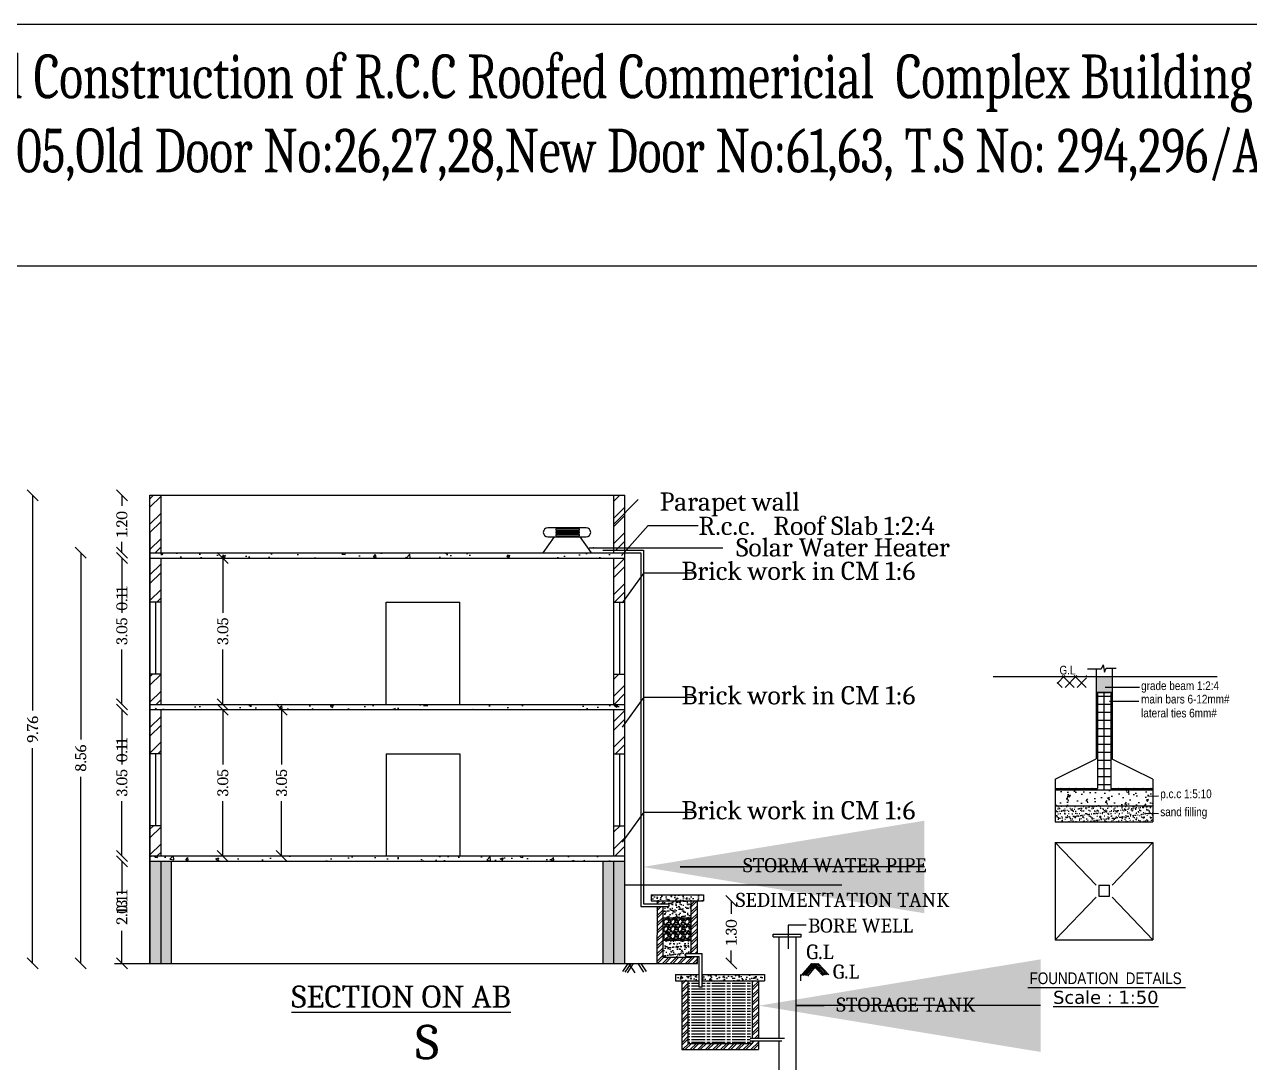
# Model space of a CAD drawing. Header units: metres. Extents: x 54 to 230, y 9 to 104.
# Drawn here: x 77.77 to 103.3, y 82.33 to 103.97 of the extents above; entities that cross this region are included whole.
import ezdxf
from ezdxf import colors
from ezdxf.entities.mleader import LeaderData, LeaderLine
from ezdxf.math import Vec2, Vec3

# ---------------------------------------------------------------- set-up
doc = ezdxf.new("R2010")
doc.units = ezdxf.units.M
doc.header["$MEASUREMENT"] = 0
for name, color, linetype in [('BLK_1_FLR_1_BATH_HT', 3, 'Continuous'), ('BLK_1_FLR_1_REGULAR_ROOM_1', 7, 'Continuous'), ('BLK_1_FLR_2_REGULAR_ROOM', 7, 'Continuous'), ('BLK_1_HT_OF_BLDG', 7, 'Continuous'), ('BLK_1_PARAPET_HT', 233, 'Continuous'), ('RWH', 130, 'Continuous')]:
    doc.layers.add(name, color=color, linetype=linetype)
doc.styles.get("Standard").update_dxf_attribs({"font": 'Cambria.ttf'})
doc.styles.add('STYLE 3', font='ARIALN.TTF')
doc.dimstyles.get("Standard").update_dxf_attribs({"dimtxt": 0.23, "dimasz": 0.23, "dimexe": 0.18, "dimexo": 0.0625, "dimgap": 0.09, "dimtad": 0, "dimzin": 0, "dimdsep": 46, "dimtxsty": 'Standard', "dimblk": 'OBLIQUE', "dimcen": 0.09, "dimse1": 1, "dimse2": 1, "dimadec": 0, "dimazin": 0, "dimtfac": 1, "dimtofl": 0, "dimtmove": 0, "dimatfit": 3, "dimldrblk": 'OBLIQUE', "dimfxl": 0, "dimtolj": 1, "dimtzin": 0, "dimarcsym": 0})
doc.dimstyles.new('STANDARD$7', dxfattribs={"dimtxt": 200, "dimasz": 200, "dimexe": 4, "dimexo": 0.0625, "dimgap": 0.09, "dimtad": 0, "dimtih": 1, "dimtoh": 1, "dimdec": 0, "dimzin": 3, "dimdsep": 46, "dimlunit": 3, "dimtxsty": 'Standard', "dimcen": 0.09, "dimadec": 0, "dimazin": 0, "dimtfac": 1, "dimtdec": 0, "dimtofl": 0, "dimtmove": 0, "dimatfit": 3, "dimfxl": 0, "dimtolj": 1, "dimtzin": 0, "dimarcsym": 0})
pattern_1 = [(50, (-819.0628, -67.1397), (0.64553416, -0.05647692), [0.0675, -0.7425]), (355, (-819.0628, -67.1397), (-0.1248762, 0.6769729), [0.054, -0.594]), (100.451444, (-819.00903, -67.1444), (0.52065796, 0.620496), [0.05736617, -0.6310279]), (46.1842, (-819.0628, -66.9597), (0.9605172, -0.14896735), [0.10125, -1.11375]), (96.63564, (-818.9828, -66.9721), (0.84119575, 0.8767067), [0.0860493, -0.9465424]), (351.18416, (-819.0628, -66.9597), (0.8411958, 0.8767067), [0.081, -0.891]), (21, (-818.9728, -67.0047), (0.53721635, -0.362357), [0.0675, -0.7425]), (326, (-818.9728, -67.0047), (0.2189838, 0.65263504), [0.054, -0.594]), (71.451445, (-818.92806, -67.0349), (0.75620014, 0.29027804), [0.05736617, -0.6310279]), (37.5, (-819.06283, -67.1397), (0.01094387, 0.29960447), [0, -0.5868, 0, -0.603, 0, -0.59625]), (7.5, (-819.06283, -67.1397), (0.23676258, 0.35497054), [0, -0.3438, 0, -0.5733, 0, -0.22725]), (327.5, (-819.26353, -67.1397), (0.48044019, -0.020299385), [0, -0.225, 0, -0.702, 0, -0.9315]), (317.5, (-819.35353, -67.1397), (0.52486755, 0.09009448), [0, -0.2925, 0, -0.4662, 0, -0.6615])]
pattern_2 = [(45, (22.35443, 70.7191), (-0.07907485, 0.07907485), []), (45, (22.40715, 70.7191), (-0.07907485, 0.07907485), [])]

# ---------------------------------------------------------------- blocks, each defined once
blk = doc.blocks.new('_Oblique')
at = {"color": 0, "linetype": 'ByBlock', "lineweight": -2}
blk.add_line((-0.5, -0.5), (0.5, 0.5), dxfattribs=at)
blk = doc.blocks.new('*D236')
at = {"color": 0, "lineweight": -2, "ltscale": 0.25}
for p, q in [((79.796, 92.957), (79.796, 93.187)), ((79.796, 92.847), (79.796, 92.387))]:
    blk.add_line(p, q, dxfattribs=at)
at = {"color": 0, "lineweight": -2, "ltscale": 0.25, "xscale": 0.23, "yscale": 0.23, "zscale": 0.23}
for p, rotation in [((79.796, 92.957), 270), ((79.796, 92.847), 90)]:
    blk.add_blockref('_Oblique', p, dxfattribs=dict(at, rotation=rotation))
at = {"color": 0, "lineweight": 25, "ltscale": 0.25, "insert": (79.796, 92.002), "char_height": 0.23, "attachment_point": 5, "rotation": 90}
blk.add_mtext('\\A1;0.11', dxfattribs=at)
blk = doc.blocks.new('*D237')
at = {"color": 0, "lineweight": -2, "ltscale": 0.25}
for p, q in [((79.796, 92.847), (79.796, 91.705)), ((79.796, 89.797), (79.796, 90.938))]:
    blk.add_line(p, q, dxfattribs=at)
at = {"color": 0, "lineweight": -2, "ltscale": 0.25, "xscale": 0.23, "yscale": 0.23, "zscale": 0.23}
for p, rotation in [((79.796, 92.847), 90), ((79.796, 89.797), 270)]:
    blk.add_blockref('_Oblique', p, dxfattribs=dict(at, rotation=rotation))
at = {"color": 0, "lineweight": 25, "ltscale": 0.25, "insert": (79.796, 91.322), "char_height": 0.23, "attachment_point": 5, "rotation": 90}
blk.add_mtext('\\A1;3.05', dxfattribs=at)
blk = doc.blocks.new('*D238')
at = {"color": 0, "lineweight": -2, "ltscale": 0.25}
for p, q in [((79.796, 89.797), (79.796, 90.027)), ((79.796, 89.687), (79.796, 89.227))]:
    blk.add_line(p, q, dxfattribs=at)
at = {"color": 0, "lineweight": -2, "ltscale": 0.25, "xscale": 0.23, "yscale": 0.23, "zscale": 0.23}
for p, rotation in [((79.796, 89.797), 270), ((79.796, 89.687), 90)]:
    blk.add_blockref('_Oblique', p, dxfattribs=dict(at, rotation=rotation))
at = {"color": 0, "lineweight": 25, "ltscale": 0.25, "insert": (79.796, 88.842), "char_height": 0.23, "attachment_point": 5, "rotation": 90}
blk.add_mtext('\\A1;0.11', dxfattribs=at)
blk = doc.blocks.new('*D239')
at = {"color": 0, "lineweight": -2, "ltscale": 0.25}
for p, q in [((79.796, 89.687), (79.796, 88.545)), ((79.796, 86.637), (79.796, 87.778))]:
    blk.add_line(p, q, dxfattribs=at)
at = {"color": 0, "lineweight": -2, "ltscale": 0.25, "xscale": 0.23, "yscale": 0.23, "zscale": 0.23}
for p, rotation in [((79.796, 89.687), 90), ((79.796, 86.637), 270)]:
    blk.add_blockref('_Oblique', p, dxfattribs=dict(at, rotation=rotation))
at = {"color": 0, "lineweight": 25, "ltscale": 0.25, "insert": (79.796, 88.162), "char_height": 0.23, "attachment_point": 5, "rotation": 90}
blk.add_mtext('\\A1;3.05', dxfattribs=at)
blk = doc.blocks.new('*D240')
at = {"color": 0, "lineweight": -2, "ltscale": 0.25}
for p, q in [((79.796, 86.637), (79.796, 86.867)), ((79.796, 86.527), (79.796, 86.067))]:
    blk.add_line(p, q, dxfattribs=at)
at = {"color": 0, "lineweight": -2, "ltscale": 0.25, "xscale": 0.23, "yscale": 0.23, "zscale": 0.23}
for p, rotation in [((79.796, 86.637), 270), ((79.796, 86.527), 90)]:
    blk.add_blockref('_Oblique', p, dxfattribs=dict(at, rotation=rotation))
at = {"color": 0, "lineweight": 25, "ltscale": 0.25, "insert": (79.796, 85.682), "char_height": 0.23, "attachment_point": 5, "rotation": 90}
blk.add_mtext('\\A1;0.11', dxfattribs=at)
blk = doc.blocks.new('*D241')
at = {"color": 0, "lineweight": -2, "ltscale": 0.25}
for p, q in [((79.796, 86.527), (79.796, 85.845)), ((79.796, 84.397), (79.796, 85.078))]:
    blk.add_line(p, q, dxfattribs=at)
at = {"color": 0, "lineweight": -2, "ltscale": 0.25, "xscale": 0.23, "yscale": 0.23, "zscale": 0.23}
for p, rotation in [((79.796, 86.527), 90), ((79.796, 84.397), 270)]:
    blk.add_blockref('_Oblique', p, dxfattribs=dict(at, rotation=rotation))
at = {"color": 0, "lineweight": 25, "ltscale": 0.25, "insert": (79.796, 85.462), "char_height": 0.23, "attachment_point": 5, "rotation": 90}
blk.add_mtext('\\A1;2.13', dxfattribs=at)
blk = doc.blocks.new('*D28')
at = {"color": 0, "lineweight": -2, "ltscale": 0.25}
for p, q in [((77.936, 94.157), (77.936, 89.668)), ((77.936, 84.397), (77.936, 88.885))]:
    blk.add_line(p, q, dxfattribs=at)
at = {"color": 0, "lineweight": -2, "ltscale": 0.25, "xscale": 0.23, "yscale": 0.23, "zscale": 0.23}
for p, rotation in [((77.936, 94.157), 90), ((77.936, 84.397), 270)]:
    blk.add_blockref('_Oblique', p, dxfattribs=dict(at, rotation=rotation))
at = {"color": 0, "lineweight": 25, "ltscale": 0.25, "insert": (77.936, 89.277), "char_height": 0.23, "attachment_point": 5, "rotation": 90}
blk.add_mtext('\\A1;9.76', dxfattribs=at)
blk = doc.blocks.new('*D65')
at = {"layer": 'RWH', "color": 0, "lineweight": -2, "ltscale": 0.25}
for p, q in [((92.5, 85.7), (92.5, 85.431)), ((92.5, 84.397), (92.5, 84.665))]:
    blk.add_line(p, q, dxfattribs=at)
at = {"layer": 'RWH', "color": 0, "lineweight": -2, "ltscale": 0.25, "xscale": 0.23, "yscale": 0.23, "zscale": 0.23}
for p, rotation in [((92.5, 85.7), 90), ((92.5, 84.397), 270)]:
    blk.add_blockref('_Oblique', p, dxfattribs=dict(at, rotation=rotation))
at = {"layer": 'RWH', "color": 0, "lineweight": 25, "ltscale": 0.25, "insert": (92.5, 85.048), "char_height": 0.23, "attachment_point": 5, "rotation": 90}
blk.add_mtext('\\A1;1.30', dxfattribs=at)
blk = doc.blocks.new('*D66')
at = {"layer": 'BLK_1_FLR_1_REGULAR_ROOM_1', "color": 0, "lineweight": -2, "ltscale": 0.25}
for p, q in [((81.9, 89.687), (81.9, 88.545)), ((81.9, 86.637), (81.9, 87.778))]:
    blk.add_line(p, q, dxfattribs=at)
at = {"layer": 'BLK_1_FLR_1_REGULAR_ROOM_1', "color": 0, "lineweight": -2, "ltscale": 0.25, "xscale": 0.23, "yscale": 0.23, "zscale": 0.23}
for p, rotation in [((81.9, 89.687), 90), ((81.9, 86.637), 270)]:
    blk.add_blockref('_Oblique', p, dxfattribs=dict(at, rotation=rotation))
at = {"layer": 'BLK_1_FLR_1_REGULAR_ROOM_1', "color": 0, "lineweight": 25, "ltscale": 0.25, "insert": (81.9, 88.162), "char_height": 0.23, "attachment_point": 5, "rotation": 90}
blk.add_mtext('\\A1;3.05', dxfattribs=at)
blk = doc.blocks.new('*D67')
at = {"layer": 'BLK_1_FLR_1_BATH_HT', "color": 0, "lineweight": -2, "ltscale": 0.25}
for p, q in [((83.124, 89.687), (83.124, 88.545)), ((83.124, 86.637), (83.124, 87.778))]:
    blk.add_line(p, q, dxfattribs=at)
at = {"layer": 'BLK_1_FLR_1_BATH_HT', "color": 0, "lineweight": -2, "ltscale": 0.25, "xscale": 0.23, "yscale": 0.23, "zscale": 0.23}
for p, rotation in [((83.124, 89.687), 90), ((83.124, 86.637), 270)]:
    blk.add_blockref('_Oblique', p, dxfattribs=dict(at, rotation=rotation))
at = {"layer": 'BLK_1_FLR_1_BATH_HT', "color": 0, "lineweight": 25, "ltscale": 0.25, "insert": (83.124, 88.162), "char_height": 0.23, "attachment_point": 5, "rotation": 90}
blk.add_mtext('\\A1;3.05', dxfattribs=at)
blk = doc.blocks.new('*D7')
at = {"layer": 'BLK_1_PARAPET_HT', "color": 0, "lineweight": -2, "ltscale": 0.25}
for p, q in [((79.796, 94.157), (79.796, 93.939)), ((79.796, 92.957), (79.796, 93.174))]:
    blk.add_line(p, q, dxfattribs=at)
at = {"layer": 'BLK_1_PARAPET_HT', "color": 0, "lineweight": -2, "ltscale": 0.25, "xscale": 0.23, "yscale": 0.23, "zscale": 0.23}
for p, rotation in [((79.796, 94.157), 90), ((79.796, 92.957), 270)]:
    blk.add_blockref('_Oblique', p, dxfattribs=dict(at, rotation=rotation))
at = {"layer": 'BLK_1_PARAPET_HT', "color": 0, "lineweight": 25, "ltscale": 0.25, "insert": (79.796, 93.557), "char_height": 0.23, "attachment_point": 5, "rotation": 90}
blk.add_mtext('\\A1;1.20', dxfattribs=at)
blk = doc.blocks.new('*D243')
at = {"layer": 'BLK_1_HT_OF_BLDG', "color": 0, "lineweight": -2}
for p, q in [((78.938, 92.957), (78.938, 89.067)), ((78.938, 84.397), (78.938, 88.286))]:
    blk.add_line(p, q, dxfattribs=at)
at = {"layer": 'BLK_1_HT_OF_BLDG', "color": 0, "lineweight": -2, "xscale": 0.23, "yscale": 0.23, "zscale": 0.23}
for p, rotation in [((78.938, 92.957), 90), ((78.938, 84.397), 270)]:
    blk.add_blockref('_Oblique', p, dxfattribs=dict(at, rotation=rotation))
at = {"layer": 'BLK_1_HT_OF_BLDG', "color": 0, "insert": (78.938, 88.677), "char_height": 0.23, "attachment_point": 5, "rotation": 90}
blk.add_mtext('\\A1;8.56', dxfattribs=at)
blk = doc.blocks.new('*D244')
at = {"layer": 'BLK_1_FLR_2_REGULAR_ROOM', "color": 0, "lineweight": -2, "ltscale": 0.25}
for p, q in [((81.9, 92.847), (81.9, 91.705)), ((81.9, 89.797), (81.9, 90.938))]:
    blk.add_line(p, q, dxfattribs=at)
at = {"layer": 'BLK_1_FLR_2_REGULAR_ROOM', "color": 0, "lineweight": -2, "ltscale": 0.25, "xscale": 0.23, "yscale": 0.23, "zscale": 0.23}
for p, rotation in [((81.9, 92.847), 90), ((81.9, 89.797), 270)]:
    blk.add_blockref('_Oblique', p, dxfattribs=dict(at, rotation=rotation))
at = {"layer": 'BLK_1_FLR_2_REGULAR_ROOM', "color": 0, "lineweight": 25, "ltscale": 0.25, "insert": (81.9, 91.322), "char_height": 0.23, "attachment_point": 5, "rotation": 90}
blk.add_mtext('\\A1;3.05', dxfattribs=at)

msp = doc.modelspace()

# ---------------------------------------------------------------- hatches: boundary and pattern name
at = {"lineweight": 25, "ltscale": 0.25}
h = msp.add_hatch(dxfattribs=at)
h.set_pattern_fill('ANSI32', color=0)
h.set_pattern_definition([(45, (-819.06283, -67.1397), (-0.26516504, 0.26516504), []), (45, (-818.88605, -67.1397), (-0.26516504, 0.26516504), [])])
h.paths.add_polyline_path([(80.612, 94.157), (80.382, 94.157), (80.382, 92.957), (80.612, 92.957)])
h.paths.add_polyline_path([(80.612, 92.847), (80.382, 92.847), (80.382, 91.927), (80.612, 91.927)])
h.paths.add_polyline_path([(80.382, 89.797), (80.612, 89.797), (80.612, 90.427), (80.382, 90.427)])
h.paths.add_polyline_path([(80.612, 89.687), (80.382, 89.687), (80.382, 88.767), (80.612, 88.767)])
h.paths.add_polyline_path([(80.382, 86.637), (80.612, 86.637), (80.612, 87.267), (80.382, 87.267)])
h.paths.add_polyline_path([(90.282, 87.267), (90.052, 87.267), (90.052, 86.637), (90.282, 86.637)])
h.paths.add_polyline_path([(90.282, 89.687), (90.052, 89.687), (90.052, 88.767), (90.282, 88.767)])
h.paths.add_polyline_path([(90.282, 90.427), (90.052, 90.427), (90.052, 89.797), (90.282, 89.797)])
h.paths.add_polyline_path([(90.282, 92.847), (90.052, 92.847), (90.052, 91.927), (90.239, 91.927), (90.282, 91.985)])
h.paths.add_polyline_path([(90.282, 94.157), (90.052, 94.157), (90.052, 93.015), (90.282, 93.015)])
h = msp.add_hatch(dxfattribs=at)
h.set_pattern_fill('AR-CONC', color=0, scale=0.09)
h.set_pattern_definition(pattern_1)
h.paths.add_polyline_path([(80.382, 92.957), (80.382, 92.847), (90.282, 92.847), (90.282, 92.957)], flags=17)
h.paths.add_polyline_path([(90.282, 89.797), (80.382, 89.797), (80.382, 89.687), (90.282, 89.687)])
h.paths.add_polyline_path([(89.824, 92.957), (80.382, 92.957), (80.382, 92.847), (90.282, 92.847), (90.282, 92.957)])
h.paths.add_polyline_path([(90.282, 86.637), (80.382, 86.637), (80.382, 86.527), (90.282, 86.527)])
h = msp.add_hatch(dxfattribs=at)
h.set_pattern_fill('AR-CONC', color=0, scale=0.09)
h.set_pattern_definition(pattern_1)
h.paths.add_polyline_path([(89.824, 92.957), (80.382, 92.957), (80.382, 92.847), (90.282, 92.847), (90.282, 92.957)])
at = {"lineweight": 30}
h = msp.add_hatch(dxfattribs=at)
h.set_pattern_fill('ANSI37', color=0, scale=0.055632, style=0)
h.set_pattern_definition([(45, (86.56337, 75.2565), (-0.1248976, 0.1248976), []), (135, (86.56337, 75.2565), (-0.1248976, -0.1248976), [])])
h.paths.add_polyline_path([(99.906, 90.398), (99.292, 90.398), (99.292, 90.149), (99.906, 90.149)])
msp.add_hatch(color=0, dxfattribs=at).paths.add_polyline_path([(100.108, 90.042), (100.442, 90.042), (100.442, 90.376), (100.108, 90.376)])
h = msp.add_hatch(dxfattribs=at)
h.set_pattern_fill('AR-CONC', color=0, scale=0.002225, style=0)
h.set_pattern_definition([(50, (-7261.76026, -2374.39697), (0.4054126, -0.03546899), [0.042391657, -0.466308229]), (355, (-7261.76026, -2374.39697), (-0.078425291, 0.42515526), [0.033913326, -0.373046583]), (100.451, (-7261.72647, -2374.39993), (0.326988774, 0.389684336), [0.036027345, -0.3963008]), (46.1842, (-7261.76026, -2374.28393), (0.60322781, -0.093556113), [0.063587486, -0.699462343]), (96.6356, (-7261.71, -2374.2917), (0.528291807, 0.55059209), [0.05404102, -0.5944512]), (351.184, (-7261.76026, -2374.2839), (0.528292633, 0.550591116), [0.05086999, -0.559569874]), (21, (-7261.70374, -2374.3122), (0.337386142, -0.227569806), [0.042391657, -0.466308229]), (326, (-7261.70374, -2374.3122), (0.137527055, 0.409870505), [0.033913326, -0.373046583]), (71.4514, (-7261.67562, -2374.33116), (0.474912268, 0.182301611), [0.036027345, -0.3963008]), (37.5, (-7261.76026, -2374.39697), (0.006873019, 0.1881589616), [0, -0.368524806, 0, -0.378698804, 0, -0.374459638]), (7.5, (-7261.76026, -2374.39697), (0.148692715, 0.222930214), [0, -0.2159148404, 0, -0.360046475, 0, -0.142718579]), (327.5, (-7261.8863, -2374.39697), (0.3017275603, -0.0127480814), [0, -0.141305524, 0, -0.4408732344, 0, -0.585004869]), (317.5, (-7261.94283, -2374.39697), (0.329629474, 0.05658116), [0, -0.183697181, 0, -0.292785045, 0, -0.41543824])])
h.paths.add_polyline_path([(99.254, 88.017), (99.254, 87.683), (101.29, 87.683), (101.29, 88.017)])
h = msp.add_hatch(dxfattribs=at)
h.set_pattern_fill('AR-SAND', color=0, scale=0.002225, style=0)
h.set_pattern_definition([(37.5, (-7261.76026, -2374.396975), (-0.0035605238, 0.1089083368), [0, -0.0859137585, 0, -0.0960877562, 0, -0.0918485905]), (7.5, (-7261.76026, -2374.39697), (0.1000316898, 0.1595139312), [0, -0.0463482118, 0, -0.0774354271, 0, -0.02967416]), (327.5, (-7261.82978, -2374.39697), (0.1760182539, 0.0003198144), [0, -0.0282611048, 0, -0.1017399772, 0, -0.1328271924]), (317.5, (-7261.82978, -2374.39697), (0.1699129835, 0.049608102), [0, -0.0141305524, 0, -0.0666962073, 0, -0.0763049829])])
h.paths.add_polyline_path([(99.254, 87.683), (99.254, 87.35), (101.29, 87.35), (101.29, 87.683)])
at = {"lineweight": 25, "ltscale": 0.25}
h = msp.add_hatch(color=0, dxfattribs=at)
h.dxf.hatch_style = 1
h.paths.add_polyline_path([(80.832, 86.527), (80.382, 86.527), (80.382, 84.397), (80.832, 84.397)])
h.paths.add_polyline_path([(90.282, 86.527), (89.832, 86.527), (89.832, 84.397), (90.282, 84.397)])
h = msp.add_hatch()
h.set_pattern_fill('AR-CONC', color=0, scale=0.001174)
h.set_pattern_definition([(50, (22.35443, 70.7191), (0.2138948, -0.01871336), [0.02236574, -0.2460232]), (355, (22.35443, 70.7191), (-0.0413777, 0.2243112), [0.0178926, -0.1968192]), (100.45144, (22.37226, 70.71754), (0.1725171, 0.20559784), [0.01900796, -0.2090877]), (46.1842, (22.35443, 70.77875), (0.31826165, -0.04936), [0.0335486, -0.3690348]), (96.63556, (22.38095, 70.77463), (0.2787255, 0.2904918), [0.028512, -0.3136318]), (351.18415, (22.35443, 70.77875), (0.2787255, 0.2904918), [0.0268389, -0.2952275]), (21, (22.38425, 70.76383), (0.1780036, -0.12006495), [0.02236574, -0.2460232]), (326, (22.38425, 70.76383), (0.072559, 0.21624677), [0.0178926, -0.19681855]), (71.45144, (22.39909, 70.75383), (0.2505626, 0.0961818), [0.01900796, -0.20908735]), (37.5, (22.35443, 70.7191), (0.00362619, 0.09927225), [0, -0.19443287, 0, -0.19980065, 0, -0.19756407]), (7.5, (22.35443, 70.7191), (0.07844995, 0.11761748), [0, -0.11391619, 0, -0.18995972, 0, -0.075298]), (327.5, (22.28793, 70.7191), (0.15919079, -0.00672586), [0, -0.07455248, 0, -0.23260374, 0, -0.30864727]), (317.5, (22.25811, 70.7191), (0.17391178, 0.0298521), [0, -0.09691822, 0, -0.15447274, 0, -0.2191843])])
h.paths.add_polyline_path([(91.924, 85.829), (90.833, 85.829), (90.833, 85.7), (91.924, 85.7)])
h.paths.add_polyline_path([(91.832, 84.162), (91.338, 84.162), (91.338, 84.033), (91.832, 84.033)])
h.paths.add_polyline_path([(93.193, 84.162), (91.89, 84.162), (91.89, 84.033), (93.193, 84.033)])
h = msp.add_hatch()
h.set_pattern_fill('ANSI32', color=0, scale=0.011741)
h.set_pattern_definition(pattern_2)
h.paths.add_polyline_path([(91.079, 85.582), (90.95, 85.582), (90.95, 84.397), (91.795, 84.397), (91.795, 84.543), (91.666, 84.543), (91.666, 84.526), (91.079, 84.526)])
h.paths.add_polyline_path([(91.795, 85.7), (91.666, 85.7), (91.666, 84.602), (91.795, 84.602)])
h.paths.add_polyline_path([(91.079, 85.7), (90.95, 85.7), (90.95, 85.641), (91.079, 85.641)])
h = msp.add_hatch()
h.set_pattern_fill('AR-SAND', color=0, scale=0.002348)
h.set_pattern_definition([(37.5, (22.35443, 70.7191), (-0.00375705, 0.11491959), [0, -0.09065582, 0, -0.10139137, 0, -0.09691822]), (7.5, (22.35443, 70.7191), (0.105553, 0.1683184), [0, -0.04890643, 0, -0.08170952, 0, -0.03131204]), (327.5, (22.28107, 70.7191), (0.18573368, 0.00033747), [0, -0.02982099, 0, -0.10735557, 0, -0.14015866]), (317.5, (22.28107, 70.7191), (0.17929142, 0.05234625), [0, -0.0149105, 0, -0.07037754, 0, -0.08051668])])
h.paths.add_polyline_path([(91.666, 85.7), (91.079, 85.7), (91.079, 85.641), (91.197, 85.641), (91.197, 85.582), (91.079, 85.582), (91.079, 85.347), (91.666, 85.347)])
h.paths.add_polyline_path([(91.666, 84.878), (91.079, 84.878), (91.079, 84.526), (91.666, 84.526), (91.666, 84.543), (91.549, 84.543), (91.549, 84.602), (91.666, 84.602)])
h = msp.add_hatch()
h.set_pattern_fill('GRAVEL', color=0, scale=0.00587)
h.set_pattern_definition([(228.012788, (22.461787, 70.868208), (-1.1928396756, -1.3419446348), [0.02006, -1.98594208]), (184.969741, (22.4483674, 70.8532976), (1.7892595125, 0.14910496793), [0.03442356, -3.40793173]), (132.510447, (22.414073, 70.850316), (1.491049595, -1.6401545532), [0.0242725, -2.4029804]), (267.273689, (22.355922, 70.813039), (0.14910495975, 2.9820991887), [0.03134753, -3.10340473]), (292.833654, (22.354431, 70.781727), (-0.74552479724, 1.7892595132), [0.03073873, -3.04313875]), (357.273689, (22.36636, 70.753397), (-2.9820991887, 0.14910495975), [0.03134753, -3.10340473]), (37.6942405, (22.3976717, 70.7519063), (-1.93836447257, -1.49104959447), [0.0414555, -4.10409143]), (72.255328, (22.430475, 70.777254), (1.04373471633, 3.2803091075), [0.03913826, -3.8746894]), (121.429566, (22.442403, 70.8145304), (-1.19283967565, 1.93836447256), [0.0314537, -3.11391887]), (175.236358, (22.426002, 70.841369), (1.6401545538, -0.1491049597), [0.03590925, -1.75955223]), (222.397438, (22.3902165, 70.8443513), (-1.78925951317, -1.64015455385), [0.04643844, -4.59740913]), (138.814075, (22.503536, 70.811548), (-1.043734716, 0.8946297567), [0.01585, -1.56915745]), (171.469234, (22.491608, 70.8219856), (1.9383644727, -0.2982099185), [0.03015454, -2.98530665]), (225, (22.46179, 70.82646), (0, -0.14910496), [0.02108657, -0.18977968]), (203.19859, (22.45135, 70.844351), (0.745524797, 0.298209919), [0.01135554, -1.124194]), (291.80141, (22.440912, 70.839878), (-0.14910496, 0.447314878), [0.01605905, -0.78689573]), (30.963757, (22.446876, 70.824968), (0.447314878, 0.298209919), [0.02608278, -0.84334106]), (161.56505, (22.46924, 70.838387), (0.29820992, -0.14910496), [0.01886044, -0.45265085]), (16.38954, (22.354431, 70.839878), (1.4910495944, 0.4473148783), [0.0264214, -2.6157252]), (70.346176, (22.379779, 70.847333), (-0.5964198378, -1.6401545538), [0.0221661, -2.1944385]), (293.19859, (22.469242, 70.868208), (-0.298209919, 0.745524797), [0.02271092, -1.11283862]), (343.61046, (22.478188, 70.8473334), (-1.4910495944, 0.4473148782), [0.0264214, -2.6157252]), (339.443955, (22.354431, 70.747433), (-0.745524797, 0.298209919), [0.02547906, -1.24847428]), (294.77514, (22.378288, 70.738487), (-0.745524798, 1.6401545534), [0.02134855, -2.11350958]), (66.80141, (22.470733, 70.719103), (0.298209919, 0.745524797), [0.02271092, -1.11283862]), (17.354025, (22.4796795, 70.739978), (-1.9383644726, -0.5964198379), [0.0249946, -2.47445996]), (69.443955, (22.397672, 70.719103), (-0.298209919, -0.745524797), [0.01273953, -1.2612138]), (101.309932, (22.461787, 70.719103), (-0.14910496, 0.596419838), [0.00760286, -0.75268624]), (165.963757, (22.460296, 70.72656), (0.447314878, -0.14910496), [0.03073873, -0.58403676]), (186.009006, (22.430475, 70.734014), (1.49104959435, 0.1491049595), [0.0284865, -2.82015975]), (303.69007, (22.446876, 70.81155), (-0.14910496, 0.29820992), [0.0215042, -0.51610136]), (353.157227, (22.458805, 70.7936557), (2.5347843104, -0.29820991874), [0.03754373, -3.7168232]), (60.945396, (22.496081, 70.789183), (-0.5964198378, -1.043734716), [0.01535125, -1.51977826]), (90, (22.50354, 70.8026), (-0.14910496, 0.14910496), [0.0089463, -0.14015866]), (120.256437, (22.427493, 70.738487), (0.5964198377, -1.0437347161), [0.02071426, -2.05071804]), (48.012787, (22.417055, 70.756379), (1.1928396756, 1.3419446348), [0.04011997, -1.9658821]), (0, (22.4439, 70.7862), (0.14910496, 0.14910496), [0.0387673, -0.11033767]), (325.304846, (22.482662, 70.7862), (1.4910495949, -1.0437347152), [0.02357558, -2.33398083]), (254.054604, (22.502045, 70.77278), (-0.1491049594, -0.596419838), [0.02170998, -1.0637905]), (207.645975, (22.496081, 70.751906), (-2.8329942294, -1.49104959416), [0.03534757, -3.499415]), (175.426079, (22.464769, 70.735505), (-1.93836447266, 0.14910495944), [0.03739537, -3.70213798])])
h.paths.add_polyline_path([(91.666, 85.347), (91.079, 85.347), (91.079, 84.878), (91.666, 84.878)])
h = msp.add_hatch()
h.set_pattern_fill('ANSI32', color=0, scale=0.011741)
h.set_pattern_definition(pattern_2)
h.paths.add_polyline_path([(92.935, 82.839), (93.064, 82.839), (93.064, 84.033), (92.935, 84.033)])
h.paths.add_polyline_path([(93.064, 82.781), (92.935, 82.781), (92.935, 82.729), (91.597, 82.729), (91.597, 84.033), (91.468, 84.033), (91.468, 82.6), (93.064, 82.6)])
h = msp.add_hatch()
h.set_pattern_fill('ACAD_ISO08W100', color=0, scale=0.011741)
h.set_pattern_definition([(0, (22.35443, 70.719103), (0, 0.05870274), [0.28177315, -0.03522164, 0.07044329, -0.03522164])])
h.paths.add_polyline_path([(92.895, 82.839), (92.935, 82.839), (92.935, 84.033), (91.89, 84.033), (91.89, 83.903), (91.832, 83.903), (91.832, 84.033), (91.597, 84.033), (91.597, 82.729), (92.935, 82.729), (92.935, 82.781), (92.895, 82.781)])

# ---------------------------------------------------------------- linework, layer by layer
at = {"color": 0, "lineweight": 25, "ltscale": 0.25}
for p, q in [((185.798, 103.972), (54.043, 103.972)), ((163.726, 98.934), (54.043, 98.934)), ((80.382, 84.397), (80.382, 94.157)), ((80.382, 94.157), (90.282, 94.157)), ((80.612, 92.957), (80.612, 94.157)), ((90.052, 92.957), (90.052, 94.157)), ((90.282, 84.397), (90.282, 94.157)), ((80.382, 93.397), (80.382, 84.397)), ((90.282, 84.397), (90.282, 93.397)), ((80.382, 92.957), (90.282, 92.957)), ((80.382, 92.957), (90.282, 92.957)), ((80.382, 92.847), (90.282, 92.847)), ((80.612, 89.797), (80.612, 92.847)), ((90.052, 89.797), (90.052, 92.847)), ((80.612, 91.927), (80.382, 91.927)), ((80.497, 91.927), (80.497, 90.427)), ((85.302, 91.927), (86.842, 91.927)), ((85.302, 89.797), (85.302, 91.927)), ((86.842, 89.797), (86.842, 91.927)), ((90.052, 91.927), (90.282, 91.927)), ((90.167, 91.927), (90.167, 90.427)), ((80.612, 90.427), (80.382, 90.427)), ((90.052, 90.427), (90.282, 90.427)), ((80.382, 89.797), (90.282, 89.797)), ((80.382, 89.687), (90.282, 89.687)), ((80.612, 86.637), (80.612, 89.687)), ((90.052, 86.637), (90.052, 89.687)), ((80.612, 88.767), (80.382, 88.767)), ((80.497, 88.767), (80.497, 87.267)), ((85.302, 88.767), (86.842, 88.767)), ((85.302, 88.767), (85.302, 86.637)), ((86.842, 88.767), (86.842, 86.637)), ((90.052, 88.767), (90.282, 88.767)), ((90.167, 88.767), (90.167, 87.267)), ((80.612, 87.267), (80.382, 87.267)), ((90.052, 87.267), (90.282, 87.267)), ((80.382, 86.637), (90.282, 86.637)), ((80.382, 86.527), (90.282, 86.527)), ((80.612, 84.397), (80.612, 86.527)), ((80.832, 84.397), (80.832, 86.527)), ((89.832, 84.397), (89.832, 86.527)), ((90.052, 84.397), (90.052, 86.527)), ((79.645, 84.397), (91.795, 84.397)), ((80.382, 84.397), (90.282, 84.397))]:
    msp.add_line(p, q, dxfattribs=at)
at = {"color": 0}
for p, q in [((90.052, 93.553), (90.561, 94.065)), ((90.214, 92.9), (90.767, 93.528)), ((90.767, 93.528), (91.808, 93.528)), ((88.807, 93.288), (88.57, 92.957)), ((89.343, 93.288), (89.58, 92.957)), ((89.824, 93.015), (90.673, 93.015)), ((89.824, 92.957), (90.614, 92.957)), ((90.23, 91.914), (90.686, 92.54)), ((90.686, 92.54), (91.727, 92.54)), ((90.23, 89.32), (90.686, 89.946)), ((90.686, 89.946), (91.727, 89.946)), ((90.23, 86.923), (90.686, 87.549)), ((90.686, 87.549), (91.727, 87.549)), ((94.804, 86.027), (90.274, 86.027)), ((90.833, 85.829), (91.924, 85.829)), ((91.924, 85.829), (91.924, 85.7)), ((100.163, 86.03), (100.163, 85.8)), ((100.386, 85.8), (100.386, 86.03)), ((90.614, 85.582), (91.197, 85.582)), ((90.673, 85.641), (91.197, 85.641)), ((90.833, 85.7), (91.924, 85.7)), ((91.197, 85.641), (91.197, 85.582)), ((91.666, 84.602), (91.666, 85.7)), ((91.795, 84.602), (91.795, 85.7)), ((91.079, 85.347), (91.666, 85.347)), ((94.061, 85.193), (93.689, 85.193)), ((93.689, 85.193), (93.689, 84.697)), ((91.079, 84.878), (91.666, 84.878)), ((93.375, 85.006), (93.96, 85.006)), ((93.375, 84.947), (93.375, 85.006)), ((93.375, 84.947), (93.96, 84.947)), ((93.492, 84.947), (93.492, 82.839)), ((93.844, 84.947), (93.844, 82.048)), ((93.96, 84.947), (93.96, 85.006)), ((91.549, 84.602), (91.89, 84.602)), ((91.549, 84.543), (91.549, 84.602)), ((91.549, 84.543), (91.832, 84.543)), ((91.666, 84.526), (91.666, 84.543)), ((91.795, 84.397), (91.795, 84.543)), ((91.832, 83.903), (91.832, 84.543)), ((91.89, 83.903), (91.89, 84.602)), ((90.343, 84.397), (90.232, 84.225)), ((90.405, 84.397), (90.284, 84.211)), ((90.458, 84.397), (90.327, 84.196)), ((90.358, 84.397), (90.488, 84.196)), ((90.551, 84.397), (90.672, 84.211)), ((90.613, 84.397), (90.725, 84.225)), ((91.079, 84.526), (91.666, 84.526)), ((94.172, 84.397), (93.958, 84.141)), ((94.204, 84.397), (93.99, 84.141)), ((94.238, 84.397), (94.026, 84.143)), ((94.27, 84.397), (94.056, 84.141)), ((94.307, 84.397), (94.087, 84.133)), ((94.169, 84.393), (94.406, 84.143)), ((94.205, 84.397), (94.435, 84.153)), ((94.238, 84.397), (94.465, 84.156)), ((94.275, 84.397), (94.502, 84.157)), ((94.309, 84.397), (94.534, 84.159)), ((91.338, 84.162), (91.832, 84.162)), ((91.338, 84.162), (91.338, 84.033)), ((91.338, 84.033), (91.832, 84.033)), ((91.468, 84.033), (91.468, 82.6)), ((91.597, 84.033), (91.597, 82.729)), ((91.89, 84.162), (93.193, 84.162)), ((91.89, 84.033), (93.193, 84.033)), ((92.935, 84.033), (92.935, 82.839)), ((93.064, 84.033), (93.064, 82.839)), ((93.944, 84.162), (93.944, 84.033)), ((91.89, 83.903), (91.832, 83.903)), ((92.895, 82.839), (93.611, 82.839)), ((92.895, 82.781), (93.552, 82.781)), ((92.935, 82.781), (92.935, 82.729)), ((93.064, 82.781), (93.064, 82.6)), ((93.492, 82.781), (93.492, 82.048)), ((91.468, 82.6), (93.064, 82.6)), ((91.597, 82.729), (92.935, 82.729))]:
    msp.add_line(p, q, dxfattribs=at)
at = {"color": 0, "lineweight": 25}
for p, q in [((90.614, 92.957), (90.614, 85.582)), ((90.673, 93.015), (90.673, 85.641)), ((90.833, 85.829), (90.833, 85.7)), ((90.953, 85.582), (90.95, 84.397)), ((90.954, 85.7), (90.954, 85.641)), ((91.079, 85.641), (91.079, 85.7)), ((91.079, 84.526), (91.079, 85.582)), ((93.193, 84.162), (93.193, 84.033))]:
    msp.add_line(p, q, dxfattribs=at)
at = {"color": 0, "lineweight": 30}
for p, q in [((100.211, 90.533), (99.929, 90.533)), ((100.108, 90.533), (100.108, 88.658)), ((100.256, 90.624), (100.211, 90.533)), ((100.256, 90.624), (100.279, 90.467)), ((100.279, 90.467), (100.312, 90.554)), ((100.312, 90.554), (100.523, 90.554)), ((100.442, 90.554), (100.442, 88.657)), ((97.961, 90.376), (102.632, 90.376)), ((100.293, 90.157), (101.009, 90.157)), ((100.442, 90.042), (100.108, 90.042)), ((100.136, 90.042), (100.136, 88.045)), ((100.136, 89.965), (100.414, 89.965)), ((100.163, 90.042), (100.386, 90.042)), ((100.275, 88.017), (100.275, 90.042)), ((100.414, 90.042), (100.414, 88.045)), ((100.136, 89.798), (100.414, 89.798)), ((100.997, 89.854), (100.386, 89.854)), ((100.136, 89.631), (100.414, 89.631)), ((100.136, 89.464), (100.414, 89.464)), ((100.136, 89.297), (100.414, 89.297)), ((100.136, 89.131), (100.414, 89.131)), ((100.136, 88.964), (100.414, 88.964)), ((99.254, 88.24), (100.108, 88.658)), ((100.136, 88.797), (100.414, 88.797)), ((100.136, 88.63), (100.414, 88.63)), ((101.29, 88.24), (100.442, 88.657)), ((100.136, 88.463), (100.414, 88.463)), ((99.254, 88.24), (99.254, 87.35)), ((100.136, 88.296), (100.414, 88.296)), ((100.136, 88.129), (100.414, 88.129)), ((101.29, 88.24), (101.29, 87.35)), ((99.254, 88.045), (100.136, 88.045)), ((99.254, 88.017), (101.29, 88.017)), ((100.414, 88.045), (101.29, 88.045)), ((101.408, 87.88), (101.187, 87.879)), ((99.254, 87.683), (101.29, 87.683)), ((99.254, 87.35), (101.29, 87.35)), ((101.408, 87.516), (101.141, 87.524)), ((99.254, 86.92), (101.29, 86.92)), ((99.254, 86.92), (100.108, 86.03)), ((99.254, 86.92), (99.254, 84.884)), ((101.29, 86.92), (100.442, 86.03)), ((101.29, 86.92), (101.29, 84.884)), ((100.163, 86.03), (100.386, 86.03)), ((100.108, 85.774), (99.254, 84.884)), ((100.163, 85.8), (100.386, 85.8)), ((100.442, 85.774), (101.29, 84.884)), ((99.254, 84.884), (101.29, 84.884)), ((98.679, 83.897), (101.968, 83.897))]:
    msp.add_line(p, q, dxfattribs=at)
at = {"color": 0}
for points in [[(89.474, 93.477), (88.676, 93.477)], [(88.676, 93.288), (89.474, 93.288)]]:
    msp.add_lwpolyline(points, dxfattribs=at)
for points in [[(89.336, 93.456), (88.843, 93.456), (88.843, 93.432), (89.336, 93.432)], [(89.336, 93.395), (88.843, 93.395), (88.843, 93.371), (89.336, 93.371)], [(89.336, 93.338), (88.843, 93.338), (88.843, 93.314), (89.336, 93.314)]]:
    msp.add_lwpolyline(points, close=True, dxfattribs=at)
at = {"color": 0, "lineweight": 30}
for centre in [(99.38, 88.032), (99.538, 88.032), (99.693, 88.032), (99.858, 88.032), (100.016, 88.032), (100.569, 88.032), (100.734, 88.032), (100.899, 88.032), (101.083, 88.032), (101.248, 88.032)]:
    msp.add_circle(centre, 0.0144, dxfattribs=at)
at = {"color": 0}
for centre, start, end in [((88.676, 93.382), 90, 270), ((89.474, 93.382), 270, 90)]:
    msp.add_arc(centre, 0.0947, start, end, dxfattribs=at)

# ---------------------------------------------------------------- texts
at = {"color": 0, "width": 0.75}
for s, p in [('Plan showing the Proposed Construction of R.C.C Roofed Commericial  Complex Building  ,Stilt Floor,First Floor, Second Floor [After Demolishing The Exis Building] ', (66.407, 102.433)), ('In  Ward No. :02,Block No:05,Old Door No:26,27,28,New Door No:61,63, T.S No: 294,296/A,297, Kamatchi josier Street,kumbakonam City  Municipal Corporation,', (66.465, 100.887))]:
    msp.add_text(s, height=0.9144, dxfattribs=at).set_placement(p)
at = {"color": 0}
for s, height, p in [('Parapet wall', 0.381, (91.008, 93.834)), ('R.c.c.   Roof Slab 1:2:4', 0.381, (91.815, 93.329)), ('Brick work in CM 1:6', 0.381, (91.463, 92.39)), ('Brick work in CM 1:6', 0.381, (91.463, 89.796)), ('Brick work in CM 1:6', 0.381, (91.463, 87.399)), ('G.L', 0.3048, (94.064, 84.485)), ('%%USECTION ON AB', 0.46101, (83.331, 83.473))]:
    msp.add_text(s, height=height, dxfattribs=at).set_placement(p)
at = {"color": 0, "lineweight": 25}
msp.add_text('Solar Water Heater', height=0.381, dxfattribs=at).set_placement((92.599, 92.88))
at = {"color": 0, "lineweight": 30, "style": 'STYLE 3'}
for s, height, p in [('G.L', 0.1809, (99.342, 90.42)), ('grade beam 1:2:4', 0.18087, (101.044, 90.095)), ('main bars 6-12mm#', 0.18087, (101.044, 89.816)), ('lateral ties 6mm#', 0.18087, (101.044, 89.525)), ('p.c.c 1:5:10', 0.18087, (101.443, 87.841)), ('sand filling', 0.18087, (101.443, 87.465)), ('FOUNDATION  DETAILS', 0.24418, (98.719, 83.964))]:
    msp.add_text(s, height=height, dxfattribs=at).set_placement(p)
at = {"color": 0}
msp.add_text('S', height=0.72, rotation=0.7112, dxfattribs=at).set_placement((85.919, 82.392))
at = {"color": 0, "attachment_point": 1}
for s, insert, char_height in [('STORM WATER PIPE', (92.744, 86.59), 0.29351), ('SEDIMENTATION TANK', (92.593, 85.867), 0.29351), ('BORE WELL', (94.097, 85.332), 0.2935), ('G.L', (94.617, 84.372), 0.2935), ('STORAGE TANK', (94.688, 83.683), 0.29351)]:
    msp.add_mtext_dynamic_manual_height_columns(s, width=36.89964, gutter_width=14.676, heights=[0], dxfattribs=dict(at, insert=insert, char_height=char_height))
at = {"color": 0, "lineweight": 30, "insert": (99.208, 83.825), "char_height": 0.27131, "width": 8.19551, "attachment_point": 1}
msp.add_mtext('{\\fVerdana|b0|i0|c0|p34;\\LScale : 1:50}', dxfattribs=at)

# ---------------------------------------------------------------- dimensions: what is measured, and where the dimension line sits
at = {"color": 0, "lineweight": 25, "ltscale": 0.25}
for base, p1, p2, picture, middle in [((77.936, 84.397), (80.382, 94.157), (80.382, 84.397), '*D28', (77.936, 89.277)), ((79.796, 92.847), (80.382, 92.957), (80.382, 92.847), '*D236', (79.796, 92.002)), ((79.796, 89.797), (80.382, 92.847), (80.382, 89.797), '*D237', (79.796, 91.322)), ((79.796, 89.687), (80.382, 89.797), (80.382, 89.687), '*D238', (79.796, 88.842)), ((79.796, 86.637), (80.382, 89.687), (80.382, 86.637), '*D239', (79.796, 88.162)), ((79.796, 86.527), (80.382, 86.637), (80.382, 86.527), '*D240', (79.796, 85.682)), ((79.796, 84.397), (80.382, 86.527), (80.382, 84.397), '*D241', (79.796, 85.462))]:
    dim = msp.add_linear_dim(base=base, p1=p1, p2=p2, angle=90, dimstyle='Standard', dxfattribs=at)
    dim.commit()
    dim.dimension.update_dxf_attribs({"geometry": picture, "text_midpoint": middle})
at = {"layer": 'BLK_1_FLR_1_BATH_HT', "lineweight": 25, "ltscale": 0.25}
dim = msp.add_linear_dim(base=(83.124, 89.687), p1=(82.655, 86.637), p2=(82.655, 89.687), angle=90, dimstyle='Standard', dxfattribs=at)
dim.commit()
dim.dimension.update_dxf_attribs({"geometry": '*D67', "text_midpoint": (83.124, 88.162)})
at = {"layer": 'BLK_1_FLR_1_REGULAR_ROOM_1', "color": 2, "lineweight": 25, "ltscale": 0.25}
dim = msp.add_linear_dim(base=(81.9, 86.637), p1=(80.612, 89.687), p2=(80.612, 86.637), angle=90, dimstyle='Standard', dxfattribs=at)
dim.commit()
dim.dimension.update_dxf_attribs({"geometry": '*D66', "text_midpoint": (81.9, 88.162)})
at = {"layer": 'BLK_1_FLR_2_REGULAR_ROOM', "color": 2, "lineweight": 25, "ltscale": 0.25}
dim = msp.add_linear_dim(base=(81.9, 89.797), p1=(80.612, 92.847), p2=(80.612, 89.797), angle=90, dimstyle='Standard', dxfattribs=at)
dim.commit()
dim.dimension.update_dxf_attribs({"geometry": '*D244', "text_midpoint": (81.9, 91.322)})
at = {"layer": 'BLK_1_HT_OF_BLDG', "color": 5}
dim = msp.add_linear_dim(base=(78.938, 84.397), p1=(80.382, 92.957), p2=(80.382, 84.397), angle=90, dimstyle='Standard', override={"dimfxl": 3, "dimfxlon": 1, "dimarcsym": 1}, dxfattribs=at)
dim.commit()
dim.dimension.update_dxf_attribs({"geometry": '*D243', "text_midpoint": (78.938, 88.677)})
at = {"layer": 'BLK_1_PARAPET_HT', "lineweight": 25, "ltscale": 0.25}
dim = msp.add_linear_dim(base=(79.796, 92.957), p1=(79.202, 94.157), p2=(79.202, 92.957), angle=90, dimstyle='Standard', dxfattribs=at)
dim.commit()
dim.dimension.update_dxf_attribs({"geometry": '*D7', "text_midpoint": (79.796, 93.557)})
at = {"layer": 'RWH', "color": 130, "lineweight": 25, "ltscale": 0.25}
dim = msp.add_linear_dim(base=(92.5, 84.397), p1=(91.795, 85.7), p2=(91.795, 84.397), angle=90, dimstyle='Standard', dxfattribs=at)
dim.commit()
dim.dimension.update_dxf_attribs({"geometry": '*D65', "text_midpoint": (92.5, 85.048)})

# ---------------------------------------------------------------- leaders
at = {"color": 0, "lineweight": 18}
msp.add_leader([(89.538, 93.062), (92.322, 93.062)], dimstyle='STANDARD$7', override={"dimasz": 0.1, "dimexo": 0.23, "dimfxl": 0.23}, dxfattribs=at)
at = {"color": 0}
ml = msp.add_multileader_mtext('Standard', dxfattribs=at)
ml.set_content('')
ml.set_leader_properties()
ml.build(insert=Vec2(0, 0))
ml.multileader.update_dxf_attribs({"arrow_head_size": 5.87})
ctx = ml.context
ctx.base_point, ctx.char_height, ctx.arrow_head_size, ctx.landing_gap_size, ctx.plane_origin = Vec3(92.754, 86.407), 4.696, 5.87, 2.348, Vec3(95.413, 86.407)
notes = []
notes.append((ctx, [(0, (1, 1, 0), (91.433, 86.407), (1, 0), 1.321, [(0, [(90.656, 86.407)], 0, [])])]))
ctx.mtext.insert, ctx.mtext.flow_direction = Vec3(95.102, 88.755), 5
ml = msp.add_multileader_mtext('Standard', dxfattribs=at)
ml.set_content('')
ml.set_leader_properties()
ml.build(insert=Vec2(0, 0))
ml.multileader.update_dxf_attribs({"arrow_head_size": 5.87})
ctx = ml.context
ctx.base_point, ctx.char_height, ctx.arrow_head_size, ctx.landing_gap_size, ctx.plane_origin = Vec3(94.434, 83.515), 4.696, 5.87, 2.348, Vec3(97.833, 83.515)
notes.append((ctx, [(0, (1, 1, 0), (93.853, 83.515), (1, 0), 0.58, [(0, [(93.077, 83.515)], 0, [])])]))
ctx.mtext.insert, ctx.mtext.flow_direction = Vec3(96.782, 85.864), 5
for ctx, leaders in notes:
    for number, flags, end, landing, length, lines in leaders:
        leader = LeaderData()
        leader.index, (leader.has_last_leader_line, leader.has_dogleg_vector, leader.attachment_direction) = number, flags
        leader.last_leader_point, leader.dogleg_vector, leader.dogleg_length = Vec3(end), Vec3(landing), length
        for number, points, colour, breaks in lines:
            line = LeaderLine()
            line.index, line.vertices, line.color, line.breaks = number, Vec3.list(points), colors.encode_raw_color(colour), breaks
            leader.lines.append(line)
        ctx.leaders.append(leader)

doc.saveas('drawing.dxf')
